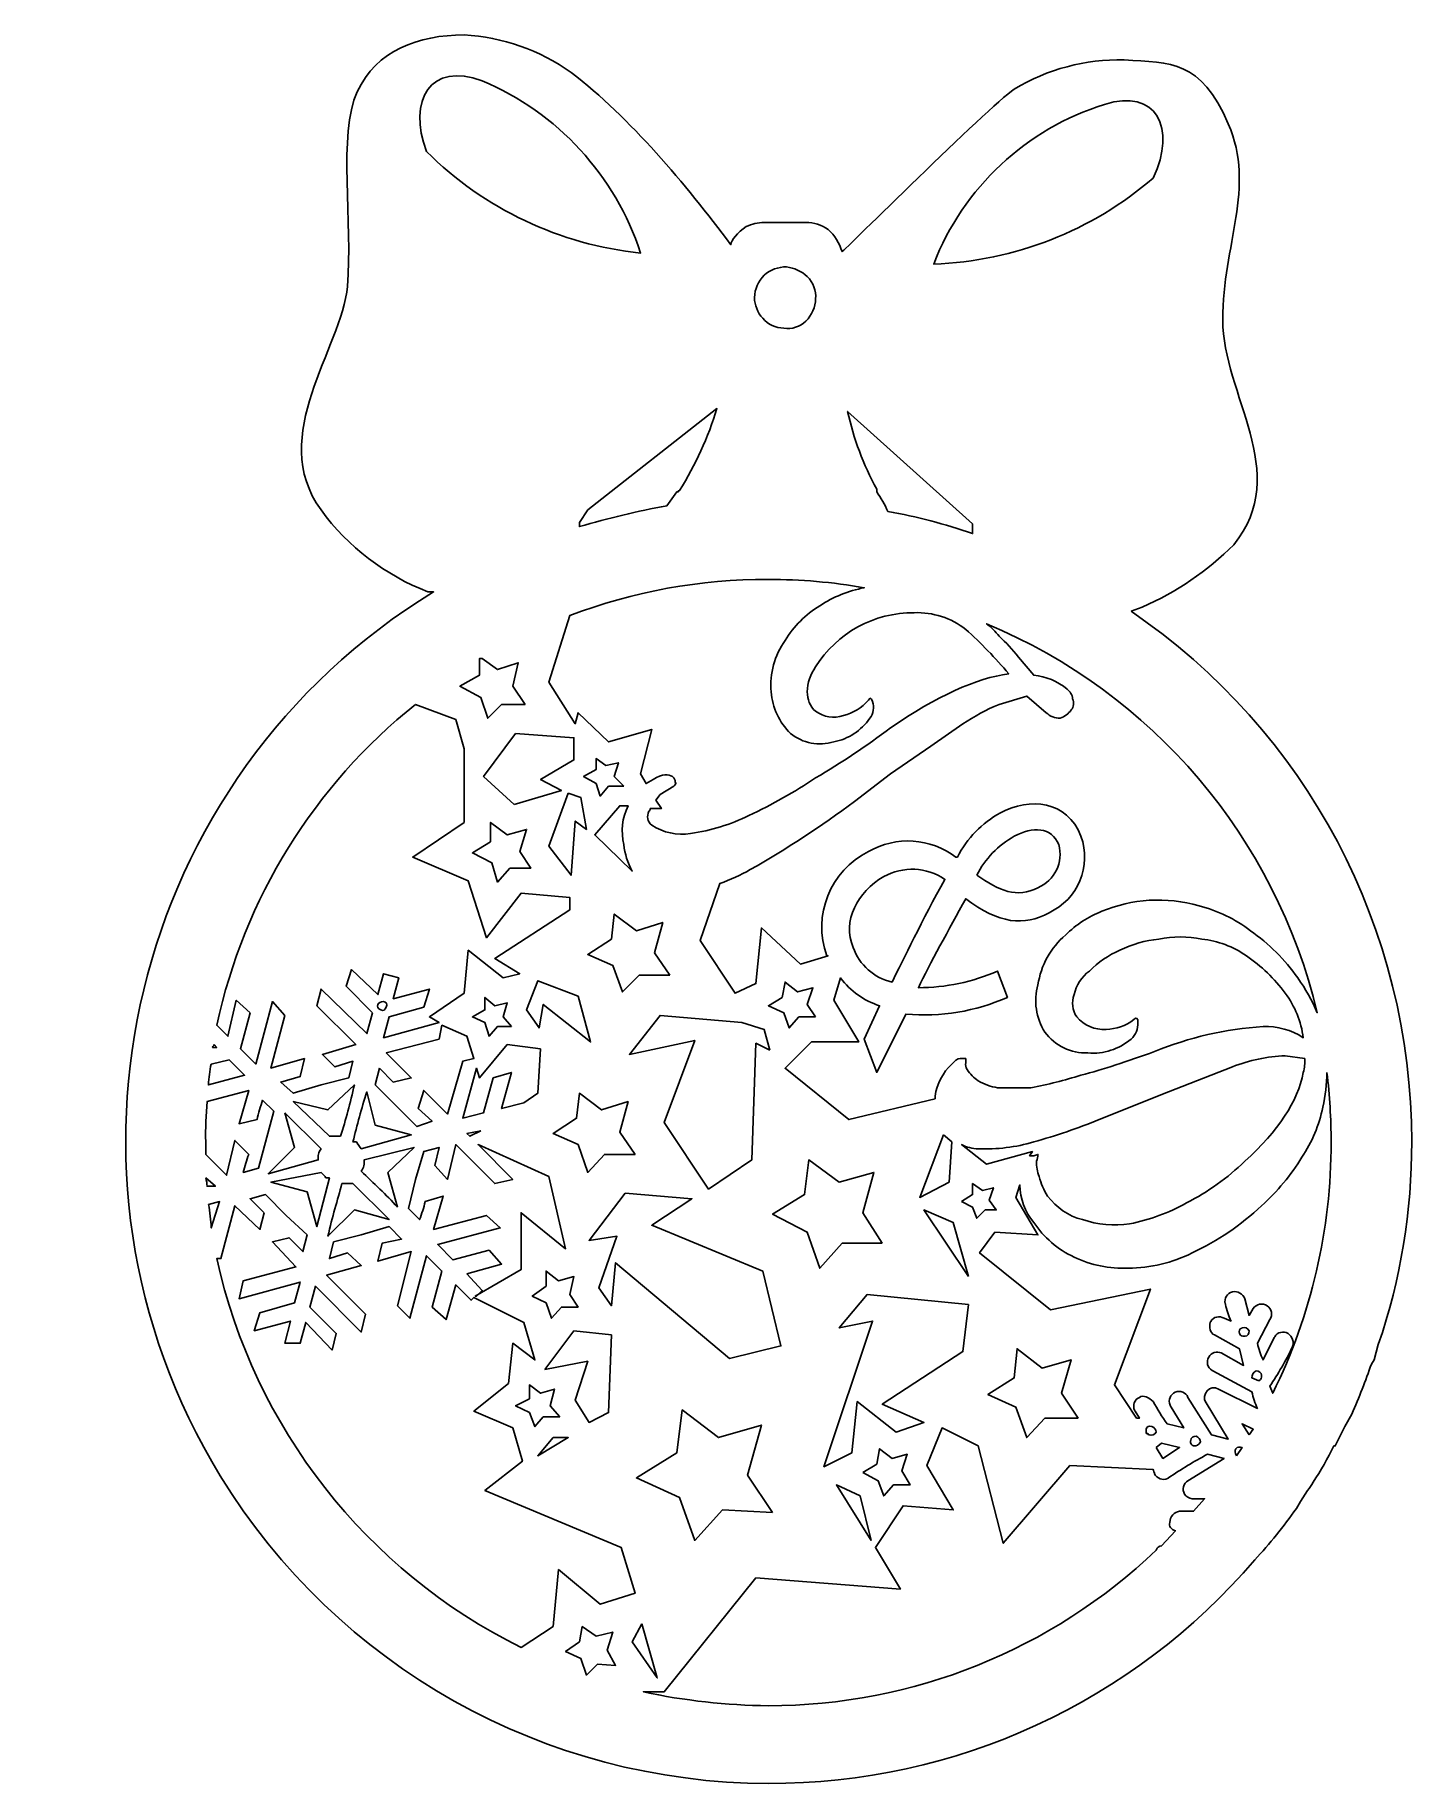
# Model space of a CAD drawing. Extents: x -6 to 93, y 0 to 126.
import ezdxf

# ---------------------------------------------------------------- set-up
doc = ezdxf.new("R2010")
doc.units = 0
doc.header["$MEASUREMENT"] = 0
doc.layers.add('LAYER_1', color=7, linetype='CONTINUOUS')

msp = doc.modelspace()

# ---------------------------------------------------------------- linework, layer by layer
at = {"layer": 'LAYER_1', "color": 178}
for points in [[(28.9, 77.9), (27.2, 77.9), (26.2, 76.9), (25.7, 78.4), (24.2, 79.2), (25.6, 80), (25.6, 81.2), (25.8, 81.2), (26.9, 80.4), (28.4, 80.9), (28, 79.2), (28.9, 77.9)], [(28.1, 70.7), (25.9, 72.7), (28.2, 75.8), (32.4, 75.5), (32.4, 73.9), (30, 72.5), (31.5, 71.7), (28.1, 70.7)], [(36, 72), (34.9, 72), (34.3, 71.3), (34, 72.2), (33.1, 72.7), (34, 73.2), (34, 74), (34.7, 73.5), (35.6, 73.7), (35.3, 72.7), (36, 72)], [(32, 71.5), (32.9, 71.2), (33.3, 68.9), (32.5, 69.5), (32.2, 65.6), (30.6, 67.7), (32, 71.5)], [(26.4, 68), (26.4, 69.4), (27.6, 68.5), (29, 68.9), (28.5, 67.3), (29.3, 66.1), (27.8, 66.1), (26.9, 65.1), (26.5, 66.5), (25.1, 67.2), (26.4, 68)], [(39.3, 58.4), (37.1, 58.4), (35.9, 57.2), (35.2, 59.1), (33.4, 59.9), (35.1, 61), (35.3, 62.8), (36.9, 61.6), (38.8, 62.2), (38.2, 60), (39.3, 58.4)], [(32.7, 56.9), (33.6, 53.6), (30.2, 56.3), (30.2, 56.3), (29.9, 54.6), (29, 55.9), (29.8, 58), (32.7, 56.9)], [(27.9, 54.7), (26.9, 54.7), (26.3, 54), (26, 55), (25.1, 55.4), (26, 55.9), (26, 56.8), (26.7, 56.2), (27.6, 56.4), (27.3, 55.4), (27.9, 54.7)], [(49.8, 55.4), (48.6, 55.4), (47.9, 54.6), (47.5, 55.7), (46.4, 56.2), (47.4, 56.8), (47.6, 57.9), (48.5, 57.2), (49.6, 57.5), (49.2, 56.3), (49.8, 55.4)], [(46.5, 53), (45.5, 53.5), (45.2, 45.1), (42.1, 43), (38.9, 47.8), (41.1, 53.7), (36.4, 52.7), (38.6, 55.5), (44.5, 55), (46.1, 54.5), (46.5, 53)], [(18.4, 51.7), (19.4, 50.7), (20.7, 51), (18.9, 52.8), (22.7, 53.8), (22.9, 54.8), (24.7, 54), (25.2, 52.4), (24.4, 52.2), (23.3, 48.4), (21.6, 50.1), (21.2, 48.8), (22.2, 47.9), (21.1, 47.5), (19.6, 49), (18.1, 50.5), (18.4, 51.7)], [(30, 53.1), (29.8, 49.9), (28.8, 49.2), (27.2, 48.8), (27.9, 51.4), (26.6, 51), (25.9, 48.5), (24.4, 48.1), (25.4, 51.7), (25.6, 51), (27.6, 53.4), (30, 53.1)], [(36.8, 45.5), (34.6, 45.5), (33.4, 44.2), (32.7, 46.2), (30.9, 47), (32.6, 48.1), (32.8, 49.9), (34.4, 48.7), (36.3, 49.3), (35.7, 47.1), (36.8, 45.5)], [(25.7, 47.2), (24.9, 46.8), (24.7, 47), (25.7, 47.2)], [(59, 46.9), (59.6, 46.4), (59.4, 43.5), (57.3, 42.4), (59, 46.9)], [(54.6, 39.1), (51.7, 39.1), (50.1, 37.3), (49.2, 39.9), (46.7, 41.2), (49, 42.6), (49.3, 45.1), (51.5, 43.5), (54, 44.2), (53.2, 41.3), (54.6, 39.1)], [(60.3, 42.1), (61.1, 42.6), (61.1, 43.4), (61.8, 42.9), (62.6, 43.1), (62.3, 42.2), (62.8, 41.5), (62, 41.5), (61.4, 40.9), (61.1, 41.7), (60.3, 42.1)], [(43.6, 30.8), (35.4, 37.7), (35.1, 34.6), (34.2, 35.9), (35.5, 39.6), (33.5, 39.3), (36.1, 42.7), (40.9, 42.3), (38, 40.4), (46, 37.1), (47.3, 31.7), (43.6, 30.8)], [(60.8, 36.7), (57.6, 41.5), (59.7, 40.6), (60.8, 36.7)], [(30.4, 36), (30.4, 37.1), (31.3, 36.4), (32.4, 36.7), (32.1, 35.4), (32.7, 34.5), (31.5, 34.5), (30.8, 33.7), (30.4, 34.8), (29.4, 35.3), (30.4, 36)], [(60.8, 34.7), (60.4, 31.3), (54.6, 27.5), (57.6, 26.2), (55.6, 25.5), (52.8, 27.7), (52.4, 24), (50.4, 23), (53.9, 33.5), (51.5, 33), (53.5, 35.4), (60.8, 34.7)], [(30.3, 30), (32.4, 32.8), (35.1, 32.5), (34.9, 26.9), (33.5, 26.2), (32.5, 27.8), (33.4, 30.6), (30.3, 30)], [(68.7, 26.5), (66.3, 26.5), (65, 25.1), (64.2, 27.3), (62.2, 28.2), (64.1, 29.4), (64.3, 31.5), (66.1, 30.1), (68.2, 30.7), (67.5, 28.3), (68.7, 26.5)], [(31.4, 26.6), (30.2, 26.6), (29.6, 25.9), (29.2, 26.9), (28.2, 27.4), (29.2, 27.9), (29.2, 28.9), (30, 28.3), (31, 28.6), (30.7, 27.4), (31.4, 26.6)], [(46.7, 19.7), (43.1, 19.9), (41.1, 17.7), (40, 20.8), (36.9, 22.2), (39.8, 24), (40.2, 27.1), (42.8, 25.1), (45.9, 26), (44.9, 22.4), (46.7, 19.7)], [(81, 25.3), (80.5, 26.1), (81.3, 25.7), (81, 25.3)], [(30.9, 25.1), (32, 25.1), (29.8, 23.8), (30.9, 25.1)], [(53.2, 22.6), (54.2, 23.2), (54.4, 24.3), (55.3, 23.6), (56.4, 23.9), (56, 22.7), (56.6, 21.7), (55.4, 21.7), (54.7, 20.9), (54.3, 22), (53.2, 22.6)], [(74.3, 24.4), (74.7, 24.7), (76, 24.4), (74.8, 23.6), (74.3, 24.4)], [(53.8, 17.7), (51.3, 21.7), (53, 20.9), (53.8, 17.7)], [(34.1, 8.8), (33.3, 8), (33.3, 8), (32.9, 9.2), (31.8, 9.7), (32.8, 10.4), (33, 11.5), (34, 10.8), (35.2, 11.1), (34.8, 9.8), (35.4, 8.7), (34.1, 8.8)], [(37.3, 11.7), (38.4, 7.8), (36.6, 10.4), (37.3, 11.7)]]:
    msp.add_lwpolyline(points, dxfattribs=at)
for points, knots in [([(72.5, 84.6), (72.5, 84.6), (73.3, 84.9), (73.3, 84.9), (73.3, 84.9), (73.3, 84.9), (73.3, 84.9), (75.76, 85.97), (78, 87.5), (79.9, 89.4), (84.1, 94.6), (79.1, 100.2), (79.1, 105.6), (79.1, 111), (81.5, 115.1), (79.5, 119.7), (77.5, 124.3), (75.4, 124.1), (72, 124.3), (69.22, 124.37), (66.48, 123.64), (64.1, 122.2), (62.1, 120.8), (51.8, 110.5), (51.7, 110.5), (51.52, 111.12), (51.18, 111.67), (50.7, 112.1), (50.23, 112.42), (49.67, 112.59), (49.1, 112.6), (49.1, 112.6), (46.1, 112.6), (46.1, 112.6), (45.65, 112.6), (45.21, 112.49), (44.8, 112.3), (44.2, 111.9), (43.7, 111.3), (43.7, 111), (40.4, 115.4), (36.5, 120.1), (32.2, 123.4), (29.94, 125.02), (27.27, 125.96), (24.5, 126.1), (21.2, 126.1), (18.2, 125), (16.8, 122), (15.4, 119), (16.5, 112.5), (16.1, 108), (15.7, 103.5), (10.3, 97.3), (14.2, 91.9), (16.15, 89.24), (18.82, 87.19), (21.9, 86), (21.9, 86), (22.3, 86), (22.3, 86), (0.48, 72.66), (-6.39, 44.16), (6.95, 22.35), (15.36, 8.61), (30.29, 0.22), (46.4, 0.2), (59.87, 0.16), (72.67, 6.05), (81.4, 16.3), (82.48, 17.46), (83.49, 18.7), (84.4, 20), (84.4, 20), (84.7, 20.5), (84.7, 20.5), (84.7, 20.5), (84.7, 20.5), (84.7, 20.5), (84.7, 20.5), (85.2, 21.3), (85.2, 21.3), (85.37, 21.48), (85.5, 21.68), (85.6, 21.9), (86.16, 22.73), (86.66, 23.6), (87.1, 24.5), (87.1, 24.5), (87.2, 24.5), (87.2, 24.5), (87.2, 24.5), (87.9, 25.9), (87.9, 25.9), (87.9, 25.9), (88.4, 26.8), (88.4, 26.8), (88.9, 28), (89.4, 29.2), (89.8, 30.4), (89.8, 30.4), (90, 30.7), (90, 30.7), (90, 30.7), (90.3, 31.8), (90.3, 31.8), (91.91, 36.5), (92.72, 41.43), (92.7, 46.4), (92.72, 61.7), (85.15, 76.01), (72.5, 84.6)], [0, 0, 0, 0, 1, 1, 1, 2, 2, 2, 3, 3, 3, 4, 4, 4, 5, 5, 5, 6, 6, 6, 7, 7, 7, 8, 8, 8, 9, 9, 9, 10, 10, 10, 11, 11, 11, 12, 12, 12, 13, 13, 13, 14, 14, 14, 15, 15, 15, 16, 16, 16, 17, 17, 17, 18, 18, 18, 19, 19, 19, 20, 20, 20, 21, 21, 21, 22, 22, 22, 23, 23, 23, 24, 24, 24, 25, 25, 25, 26, 26, 26, 27, 27, 27, 28, 28, 28, 29, 29, 29, 30, 30, 30, 31, 31, 31, 32, 32, 32, 33, 33, 33, 34, 34, 34, 35, 35, 35, 36, 36, 36, 37, 37, 37, 37]), ([(21.8, 117.7), (20.4, 121.4), (22.1, 124.2), (25.8, 122.8), (31.22, 120.51), (35.38, 115.99), (37.2, 110.4), (31.38, 111), (25.95, 113.58), (21.8, 117.7)], [0, 0, 0, 0, 1, 1, 1, 2, 2, 2, 3, 3, 3, 3]), ([(70.6, 121.1), (74.3, 122.3), (75.8, 119.4), (74.1, 115.8), (69.69, 112), (64.12, 109.81), (58.3, 109.6), (60.42, 115.11), (64.96, 119.35), (70.6, 121.1)], [0, 0, 0, 0, 1, 1, 1, 2, 2, 2, 3, 3, 3, 3]), ([(46.1, 108.8), (46.54, 109.2), (47.11, 109.41), (47.7, 109.4), (48.26, 109.34), (48.79, 109.09), (49.2, 108.7), (49.63, 108.28), (49.85, 107.7), (49.8, 107.1), (49.78, 106.5), (49.53, 105.93), (49.1, 105.5), (48.68, 105.08), (48.08, 104.89), (47.5, 105), (46.92, 104.99), (46.37, 105.25), (46, 105.7), (45.62, 106.11), (45.4, 106.64), (45.4, 107.2), (45.42, 107.8), (45.67, 108.37), (46.1, 108.8)], [0, 0, 0, 0, 1, 1, 1, 2, 2, 2, 3, 3, 3, 4, 4, 4, 5, 5, 5, 6, 6, 6, 7, 7, 7, 8, 8, 8, 8]), ([(40, 93.3), (40, 93.3), (40, 93.3), (40, 93.3), (39.94, 93.3), (39.9, 93.26), (39.9, 93.2), (39.9, 93.2), (39.8, 93.2), (39.8, 93.2), (39.8, 93.2), (39.1, 92.2), (39.1, 92.2), (36.98, 91.81), (34.87, 91.31), (32.8, 90.7), (32.8, 90.7), (32.8, 91), (32.8, 91), (32.8, 91), (33.4, 91.9), (33.4, 91.9), (33.4, 91.9), (42.7, 99.2), (42.7, 99.2), (42.07, 97.12), (41.16, 95.14), (40, 93.3)], [0, 0, 0, 0, 1, 1, 1, 2, 2, 2, 3, 3, 3, 4, 4, 4, 5, 5, 5, 6, 6, 6, 7, 7, 7, 8, 8, 8, 9, 9, 9, 9]), ([(61.1, 90.9), (61.1, 90.9), (61.1, 90.2), (61.1, 90.2), (59.11, 90.89), (57.07, 91.42), (55, 91.8), (54.77, 92.29), (54.5, 92.76), (54.2, 93.2), (54.2, 93.2), (54.2, 93.4), (54.2, 93.4), (53.24, 95.16), (52.53, 97.04), (52.1, 99), (52.1, 99), (61.1, 90.9), (61.1, 90.9)], [0, 0, 0, 0, 1, 1, 1, 2, 2, 2, 3, 3, 3, 4, 4, 4, 5, 5, 5, 6, 6, 6, 6]), ([(46.4, 86.9), (48.71, 86.9), (51.02, 86.7), (53.3, 86.3), (52.16, 86.08), (51.07, 85.64), (50.1, 85), (49.08, 84.38), (48.22, 83.52), (47.6, 82.5), (46.84, 81.42), (46.49, 80.11), (46.6, 78.8), (46.69, 77.66), (47.18, 76.6), (48, 75.8), (48.87, 75.1), (50.03, 74.88), (51.1, 75.2), (52.16, 75.4), (53.09, 76.01), (53.7, 76.9), (53.96, 77.24), (54.04, 77.69), (53.9, 78.1), (53.8, 78.4), (53.7, 78.4), (53.6, 78.2), (53.13, 77.66), (52.5, 77.27), (51.8, 77.1), (51.12, 76.87), (50.38, 76.98), (49.8, 77.4), (49.4, 77.75), (49.18, 78.27), (49.2, 78.8), (49.21, 79.45), (49.42, 80.07), (49.8, 80.6), (51.33, 83.05), (54.02, 84.52), (56.9, 84.5), (58.24, 84.55), (59.55, 84.12), (60.6, 83.3), (61.71, 82.31), (62.74, 81.24), (63.7, 80.1), (61.4, 79.8), (58.5, 78.5), (55.2, 76.2), (53.46, 74.91), (51.66, 73.71), (49.8, 72.6), (48.27, 71.59), (46.66, 70.68), (45, 69.9), (43.68, 69.25), (42.26, 68.81), (40.8, 68.6), (39.82, 68.45), (38.83, 68.66), (38, 69.2), (37.7, 69.44), (37.62, 69.86), (37.8, 70.2), (37.86, 70.25), (37.89, 70.32), (37.9, 70.4), (37.9, 70.4), (38.7, 70.4), (38.7, 70.4), (38.7, 70.4), (38.3, 71), (38.3, 71), (38.3, 71), (38.6, 71.4), (38.6, 71.4), (38.6, 71.4), (39.6, 72), (39.6, 72), (39.7, 72.1), (39.8, 72.2), (39.7, 72.3), (39.7, 72.46), (39.63, 72.61), (39.5, 72.7), (39.2, 72.9), (38.8, 72.9), (38.1, 72.5), (38.1, 72.5), (37.6, 72.2), (37.6, 72.2), (37.6, 72.2), (37.2, 72.9), (37.2, 72.9), (37.2, 72.9), (38, 76.1), (38, 76.1), (38, 76.1), (34.9, 75.2), (34.9, 75.2), (34.9, 75.2), (32.7, 77.3), (32.7, 77.3), (32.7, 77.3), (32.5, 76.5), (32.5, 76.5), (32.5, 76.5), (30.6, 79.5), (30.6, 79.5), (30.6, 79.5), (32.1, 84.3), (32.1, 84.3), (36.67, 86.03), (41.51, 86.92), (46.4, 86.9)], [0, 0, 0, 0, 1, 1, 1, 2, 2, 2, 3, 3, 3, 4, 4, 4, 5, 5, 5, 6, 6, 6, 7, 7, 7, 8, 8, 8, 9, 9, 9, 10, 10, 10, 11, 11, 11, 12, 12, 12, 13, 13, 13, 14, 14, 14, 15, 15, 15, 16, 16, 16, 17, 17, 17, 18, 18, 18, 19, 19, 19, 20, 20, 20, 21, 21, 21, 22, 22, 22, 23, 23, 23, 24, 24, 24, 25, 25, 25, 26, 26, 26, 27, 27, 27, 28, 28, 28, 29, 29, 29, 30, 30, 30, 31, 31, 31, 32, 32, 32, 33, 33, 33, 34, 34, 34, 35, 35, 35, 36, 36, 36, 37, 37, 37, 38, 38, 38, 39, 39, 39, 39]), ([(84.5, 58.2), (83.58, 59.52), (82.42, 60.68), (81.1, 61.6), (80, 62.44), (78.74, 63.05), (77.4, 63.4), (76.23, 63.73), (75.01, 63.86), (73.8, 63.8), (72.63, 63.71), (71.49, 63.44), (70.4, 63), (69.43, 62.61), (68.54, 62.04), (67.8, 61.3), (66.72, 60.38), (66.01, 59.1), (65.8, 57.7), (65.47, 56.55), (65.66, 55.31), (66.3, 54.3), (67.02, 53.32), (68.18, 52.76), (69.4, 52.8), (70.52, 52.71), (71.64, 53.07), (72.5, 53.8), (72.84, 54.1), (73.02, 54.54), (73, 55), (73, 55.3), (72.9, 55.4), (72.7, 55.2), (72.12, 54.76), (71.42, 54.51), (70.7, 54.5), (69.9, 54.44), (69.11, 54.78), (68.6, 55.4), (68.28, 55.87), (68.21, 56.46), (68.4, 57), (68.56, 57.68), (68.95, 58.28), (69.5, 58.7), (70.13, 59.33), (70.88, 59.84), (71.7, 60.2), (72.58, 60.63), (73.53, 60.9), (74.5, 61), (75.52, 61.2), (76.58, 61.2), (77.6, 61), (78.75, 60.87), (79.85, 60.46), (80.8, 59.8), (81.88, 59.06), (82.82, 58.15), (83.6, 57.1), (84.3, 56.16), (84.75, 55.06), (84.9, 53.9), (84.04, 54.46), (83.03, 54.74), (82, 54.7), (79.32, 54.53), (76.68, 53.92), (74.2, 52.9), (72.2, 52.2), (70.5, 51.6), (68.9, 51.2), (67.72, 50.83), (66.52, 50.53), (65.3, 50.3), (65.3, 50.3), (62.9, 50.3), (62.9, 50.3), (62.4, 50.37), (61.93, 50.54), (61.5, 50.8), (61.19, 51.01), (60.91, 51.29), (60.7, 51.6), (60.6, 51.75), (60.57, 51.93), (60.6, 52.1), (60.6, 52.1), (60.6, 52.4), (60.6, 52.4), (60.6, 52.4), (60.2, 52.4), (60.2, 52.4), (60, 52.4), (59.8, 52.2), (59.6, 52), (58.95, 51.39), (58.53, 50.58), (58.4, 49.7), (58.4, 49.7), (58.4, 49.5), (58.4, 49.5), (58.4, 49.5), (52.2, 48), (52.2, 48), (52.2, 48), (47.6, 51.7), (47.6, 51.7), (47.6, 51.7), (49.5, 53.6), (49.5, 53.6), (49.5, 53.6), (52.9, 53.6), (52.9, 53.6), (52.9, 53.6), (51.1, 56.6), (51.1, 56.6), (51.1, 56.6), (51.6, 58.2), (51.6, 58.2), (52.3, 57.26), (53.28, 56.56), (54.4, 56.2), (54.4, 56.2), (53.3, 53.8), (53.3, 53.8), (53.3, 53.8), (54.2, 51.4), (54.2, 51.4), (54.2, 51.4), (56.3, 55.6), (56.3, 55.6), (58.8, 55.38), (61.31, 55.79), (63.6, 56.8), (63.6, 56.8), (62.9, 58.7), (62.9, 58.7), (61.1, 57.91), (59.16, 57.5), (57.2, 57.5), (58, 59.2), (59.4, 61.7), (60.6, 63.9), (60.6, 63.9), (60.6, 63.9), (60.6, 63.9), (63, 62.1), (64.8, 61.9), (66.6, 62.9), (68.68, 63.86), (69.68, 66.25), (68.9, 68.4), (67.9, 71), (65.2, 71.2), (63.1, 70.1), (61.77, 69.36), (60.7, 68.25), (60, 66.9), (60, 66.9), (59.9, 66.9), (59.9, 66.9), (58.07, 68.29), (55.59, 68.45), (53.6, 67.3), (50.85, 65.92), (49.56, 62.7), (50.6, 59.8), (50.6, 59.8), (50.7, 59.8), (50.7, 59.8), (50.7, 59.8), (48.7, 59.2), (48.7, 59.2), (48.7, 59.2), (45.9, 61.8), (45.9, 61.8), (45.9, 61.8), (45.5, 57.8), (45.5, 57.8), (45.5, 57.8), (44, 57.1), (44, 57.1), (44, 57.1), (41.5, 60.9), (41.5, 60.9), (41.5, 60.9), (42.9, 65), (42.9, 65), (43.66, 65.27), (44.4, 65.6), (45.1, 66), (47.69, 67.48), (50.2, 69.12), (52.6, 70.9), (52.6, 70.9), (55.2, 72.9), (55.2, 72.9), (55.2, 72.9), (58.1, 74.9), (58.1, 74.9), (58.1, 74.9), (60.4, 76.5), (60.4, 76.5), (61.22, 77.04), (62.09, 77.51), (63, 77.9), (63, 77.9), (65, 78.5), (65, 78.5), (65, 78.5), (66.4, 77.3), (66.4, 77.3), (66.67, 77.04), (67.03, 76.89), (67.4, 76.9), (67.72, 77.01), (68, 77.22), (68.2, 77.5), (68.38, 77.73), (68.41, 78.03), (68.3, 78.3), (68.27, 78.58), (68.13, 78.83), (67.9, 79), (67.22, 79.57), (66.38, 79.92), (65.5, 80), (65.5, 80), (64.4, 81.3), (64.4, 81.3), (63.98, 81.85), (63.52, 82.35), (63, 82.8), (62.75, 83.15), (62.45, 83.45), (62.1, 83.7), (74.05, 78.71), (82.9, 68.3), (85.9, 55.7), (85.53, 56.59), (85.06, 57.42), (84.5, 58.2)], [0, 0, 0, 0, 1, 1, 1, 2, 2, 2, 3, 3, 3, 4, 4, 4, 5, 5, 5, 6, 6, 6, 7, 7, 7, 8, 8, 8, 9, 9, 9, 10, 10, 10, 11, 11, 11, 12, 12, 12, 13, 13, 13, 14, 14, 14, 15, 15, 15, 16, 16, 16, 17, 17, 17, 18, 18, 18, 19, 19, 19, 20, 20, 20, 21, 21, 21, 22, 22, 22, 23, 23, 23, 24, 24, 24, 25, 25, 25, 26, 26, 26, 27, 27, 27, 28, 28, 28, 29, 29, 29, 30, 30, 30, 31, 31, 31, 32, 32, 32, 33, 33, 33, 34, 34, 34, 35, 35, 35, 36, 36, 36, 37, 37, 37, 38, 38, 38, 39, 39, 39, 40, 40, 40, 41, 41, 41, 42, 42, 42, 43, 43, 43, 44, 44, 44, 45, 45, 45, 46, 46, 46, 47, 47, 47, 48, 48, 48, 49, 49, 49, 50, 50, 50, 51, 51, 51, 52, 52, 52, 53, 53, 53, 54, 54, 54, 55, 55, 55, 56, 56, 56, 57, 57, 57, 58, 58, 58, 59, 59, 59, 60, 60, 60, 61, 61, 61, 62, 62, 62, 63, 63, 63, 64, 64, 64, 65, 65, 65, 66, 66, 66, 67, 67, 67, 68, 68, 68, 69, 69, 69, 70, 70, 70, 71, 71, 71, 72, 72, 72, 73, 73, 73, 74, 74, 74, 75, 75, 75, 76, 76, 76, 77, 77, 77, 78, 78, 78, 79, 79, 79, 80, 80, 80, 81, 81, 81, 81]), ([(21, 77.9), (21, 77.9), (23.9, 76.8), (23.9, 76.8), (23.9, 76.8), (24.5, 74.7), (24.5, 74.7), (24.5, 74.7), (24.5, 69.4), (24.5, 69.4), (24.5, 69.4), (20.8, 66.9), (20.8, 66.9), (20.8, 66.9), (24.8, 65.2), (24.8, 65.2), (24.8, 65.2), (26.1, 61.1), (26.1, 61.1), (26.1, 61.1), (28.6, 64.3), (28.6, 64.3), (28.6, 64.3), (32.1, 64), (32.1, 64), (32.1, 64), (32.1, 63.1), (32.1, 63.1), (32.1, 63.1), (26.7, 59.6), (26.7, 59.6), (26.7, 59.6), (28.5, 58.5), (28.5, 58.5), (28.5, 58.5), (27.3, 58.2), (27.3, 58.2), (27.3, 58.2), (24.8, 60.2), (24.8, 60.2), (24.8, 60.2), (24.5, 57.1), (24.5, 57.1), (24.5, 57.1), (22, 55.4), (22, 55.4), (22, 55.4), (22.7, 55), (22.7, 55), (22.7, 55), (18.7, 53.9), (18.7, 53.9), (18.7, 53.9), (19.1, 55.4), (19.1, 55.4), (19.1, 55.4), (21.6, 56.1), (21.6, 56.1), (21.6, 56.1), (22, 57.4), (22, 57.4), (22, 57.4), (19.4, 56.7), (19.4, 56.7), (19.4, 56.7), (19.8, 58.2), (19.8, 58.2), (19.8, 58.2), (18.7, 58.5), (18.7, 58.5), (18.7, 58.5), (18.3, 57), (18.3, 57), (18.3, 57), (16.4, 58.8), (16.4, 58.8), (16.4, 58.8), (16, 57.6), (16, 57.6), (16, 57.6), (17.9, 55.7), (17.9, 55.7), (17.9, 55.7), (17.5, 54.2), (17.5, 54.2), (17.5, 54.2), (14.2, 57.4), (14.2, 57.4), (14.2, 57.4), (13.9, 56.2), (13.9, 56.2), (13.9, 56.2), (16.7, 53.4), (16.7, 53.4), (16.7, 53.4), (14.3, 52.7), (14.3, 52.7), (14.3, 52.7), (15.2, 51.8), (15.2, 51.8), (15.2, 51.8), (16.5, 52.2), (16.5, 52.2), (16.5, 52.2), (16.2, 51), (16.2, 51), (16.2, 51), (14.2, 50.5), (14.2, 50.5), (14.2, 50.5), (12.2, 49.9), (12.2, 49.9), (12.2, 49.9), (11.3, 50.7), (11.3, 50.7), (11.3, 50.7), (12.7, 51.1), (12.7, 51.1), (12.7, 51.1), (13, 52.4), (13, 52.4), (13, 52.4), (10.6, 51.7), (10.6, 51.7), (10.6, 51.7), (11.6, 55.5), (11.6, 55.5), (11.6, 55.5), (10.7, 56.5), (10.7, 56.5), (10.7, 56.5), (9.5, 52), (9.5, 52), (9.5, 52), (8.4, 53.1), (8.4, 53.1), (8.4, 53.1), (9.1, 55.7), (9.1, 55.7), (9.1, 55.7), (8.1, 56.6), (8.1, 56.6), (8.1, 56.6), (7.5, 54), (7.5, 54), (7.5, 54), (6.7, 54.8), (6.7, 54.8), (8.66, 63.92), (13.72, 72.08), (21, 77.9)], [0, 0, 0, 0, 1, 1, 1, 2, 2, 2, 3, 3, 3, 4, 4, 4, 5, 5, 5, 6, 6, 6, 7, 7, 7, 8, 8, 8, 9, 9, 9, 10, 10, 10, 11, 11, 11, 12, 12, 12, 13, 13, 13, 14, 14, 14, 15, 15, 15, 16, 16, 16, 17, 17, 17, 18, 18, 18, 19, 19, 19, 20, 20, 20, 21, 21, 21, 22, 22, 22, 23, 23, 23, 24, 24, 24, 25, 25, 25, 26, 26, 26, 27, 27, 27, 28, 28, 28, 29, 29, 29, 30, 30, 30, 31, 31, 31, 32, 32, 32, 33, 33, 33, 34, 34, 34, 35, 35, 35, 36, 36, 36, 37, 37, 37, 38, 38, 38, 39, 39, 39, 40, 40, 40, 41, 41, 41, 42, 42, 42, 43, 43, 43, 44, 44, 44, 45, 45, 45, 46, 46, 46, 47, 47, 47, 48, 48, 48, 49, 49, 49, 50, 50, 50, 50]), ([(36, 67.8), (36.06, 67.13), (36.27, 66.48), (36.6, 65.9), (36.6, 65.9), (33.9, 68.5), (33.9, 68.5), (33.9, 68.5), (35.7, 70.6), (35.7, 70.6), (35.7, 70.6), (36.3, 70.6), (36.3, 70.6), (35.87, 69.73), (35.77, 68.74), (36, 67.8)], [0, 0, 0, 0, 1, 1, 1, 2, 2, 2, 3, 3, 3, 4, 4, 4, 5, 5, 5, 5]), ([(61.4, 65.6), (62, 66.78), (62.94, 67.76), (64.1, 68.4), (65.4, 69.1), (66.8, 69.1), (67.3, 67.8), (67.65, 66.54), (67.01, 65.21), (65.8, 64.7), (64.3, 63.9), (63, 64.5), (61.4, 65.6)], [0, 0, 0, 0, 1, 1, 1, 2, 2, 2, 3, 3, 3, 4, 4, 4, 4]), ([(54.7, 65.5), (56.09, 66.27), (57.79, 66.19), (59.1, 65.3), (57.5, 62.4), (56.1, 59.5), (55.3, 57.9), (54, 58.2), (52.94, 59.14), (52.5, 60.4), (51.7, 62.3), (52.8, 64.4), (54.7, 65.5)], [0, 0, 0, 0, 1, 1, 1, 2, 2, 2, 3, 3, 3, 4, 4, 4, 4]), ([(18.3, 56.3), (18.3, 56.4), (18.5, 56.5), (18.7, 56.5), (18.9, 56.5), (19, 56.3), (18.9, 56.1), (18.8, 55.9), (18.7, 55.8), (18.5, 55.9), (18.3, 56), (18.2, 56.1), (18.3, 56.3)], [0, 0, 0, 0, 1, 1, 1, 2, 2, 2, 3, 3, 3, 4, 4, 4, 4]), ([(6.5, 53.4), (6.5, 53.4), (6.7, 53.2), (6.7, 53.2), (6.7, 53.2), (6.4, 53.2), (6.4, 53.2), (6.4, 53.3), (6.5, 53.3), (6.5, 53.4)], [0, 0, 0, 0, 1, 1, 1, 2, 2, 2, 3, 3, 3, 3]), ([(6.3, 52), (6.3, 52), (7.6, 52.3), (7.6, 52.3), (7.6, 52.3), (8.7, 51.2), (8.7, 51.2), (8.7, 51.2), (6.1, 50.5), (6.1, 50.5), (6.12, 51.01), (6.18, 51.51), (6.3, 52)], [0, 0, 0, 0, 1, 1, 1, 2, 2, 2, 3, 3, 3, 4, 4, 4, 4]), ([(65.5, 45.4), (65.5, 45.4), (65.2, 45.4), (65.2, 45.4), (65.2, 45.4), (65.4, 45.7), (65.4, 45.7), (65.4, 45.7), (62.1, 44.8), (62.1, 44.8), (62.1, 44.8), (60.3, 46.2), (60.3, 46.2), (60.67, 46.01), (61.08, 45.91), (61.5, 45.9), (62.85, 45.84), (64.21, 46.01), (65.5, 46.4), (67.1, 46.84), (68.66, 47.38), (70.2, 48), (70.2, 48), (75.2, 50), (75.2, 50), (75.2, 50), (79.8, 51.8), (79.8, 51.8), (81.01, 52.27), (82.3, 52.55), (83.6, 52.6), (83.6, 52.6), (85, 52.4), (85, 52.4), (85.02, 52.06), (84.99, 51.73), (84.9, 51.4), (84.5, 49.3), (83.1, 47.2), (80.7, 45), (79.45, 43.81), (78.04, 42.8), (76.5, 42), (75.22, 41.29), (73.84, 40.78), (72.4, 40.5), (71.26, 40.34), (70.1, 40.44), (69, 40.8), (68, 41.06), (67.11, 41.66), (66.5, 42.5), (66.22, 42.93), (66.01, 43.4), (65.9, 43.9), (65.75, 44.25), (65.69, 44.62), (65.7, 45), (65.77, 45.16), (65.8, 45.33), (65.8, 45.5), (65.8, 45.5), (65.5, 45.4), (65.5, 45.4)], [0, 0, 0, 0, 1, 1, 1, 2, 2, 2, 3, 3, 3, 4, 4, 4, 5, 5, 5, 6, 6, 6, 7, 7, 7, 8, 8, 8, 9, 9, 9, 10, 10, 10, 11, 11, 11, 12, 12, 12, 13, 13, 13, 14, 14, 14, 15, 15, 15, 16, 16, 16, 17, 17, 17, 18, 18, 18, 19, 19, 19, 20, 20, 20, 21, 21, 21, 21]), ([(15.6, 46.8), (15.6, 46.8), (14.8, 46.8), (14.8, 46.8), (14.8, 46.8), (12.2, 49.3), (12.2, 49.3), (12.2, 49.3), (14.7, 48.7), (14.7, 48.7), (14.7, 48.7), (16.6, 50.5), (16.6, 50.5), (16.3, 49.2), (16, 48), (15.6, 46.8)], [0, 0, 0, 0, 1, 1, 1, 2, 2, 2, 3, 3, 3, 4, 4, 4, 5, 5, 5, 5]), ([(86.6, 51.4), (86.8, 49.74), (86.9, 48.07), (86.9, 46.4), (86.92, 40.12), (85.48, 33.93), (82.7, 28.3), (82.7, 28.3), (82.5, 28.8), (82.5, 28.8), (83.09, 29.7), (83.63, 30.63), (84.1, 31.6), (84.26, 31.96), (84.13, 32.39), (83.8, 32.6), (83.47, 32.8), (83.04, 32.7), (82.84, 32.37), (82.82, 32.35), (82.81, 32.32), (82.8, 32.3), (82.8, 32.3), (82, 30.7), (82, 30.7), (81.82, 31.08), (81.69, 31.49), (81.6, 31.9), (81.6, 31.9), (82.5, 33.6), (82.5, 33.6), (82.72, 33.93), (82.63, 34.38), (82.3, 34.6), (81.97, 34.82), (81.52, 34.73), (81.3, 34.4), (81.3, 34.4), (81.3, 34.4), (81.3, 34.4), (81.3, 34.4), (81, 33.9), (81, 33.9), (81, 33.9), (80.7, 35.1), (80.7, 35.1), (80.56, 35.46), (80.18, 35.67), (79.8, 35.6), (79.42, 35.51), (79.19, 35.13), (79.28, 34.75), (79.29, 34.74), (79.29, 34.72), (79.3, 34.7), (79.39, 34.29), (79.52, 33.88), (79.7, 33.5), (79.7, 33.5), (79.2, 33.7), (79.2, 33.7), (78.87, 33.9), (78.44, 33.8), (78.24, 33.47), (78.22, 33.45), (78.21, 33.42), (78.2, 33.4), (78.1, 33.1), (78.2, 32.6), (78.5, 32.5), (78.5, 32.5), (80.3, 31.5), (80.3, 31.5), (80.3, 31.5), (80.6, 30.3), (80.6, 30.3), (80.6, 30.3), (79, 31.2), (79, 31.2), (78.67, 31.35), (78.28, 31.22), (78.1, 30.9), (77.9, 30.57), (78, 30.14), (78.33, 29.94), (78.35, 29.92), (78.38, 29.91), (78.4, 29.9), (78.4, 29.9), (81.2, 28.4), (81.2, 28.4), (81.29, 27.99), (81.42, 27.58), (81.6, 27.2), (81.6, 27.2), (78.8, 28.6), (78.8, 28.6), (78.2, 29), (77.5, 28.2), (77.9, 27.6), (77.9, 27.6), (79.5, 25), (79.5, 25), (79.5, 25), (78.3, 25.3), (78.3, 25.3), (78.3, 25.3), (76.6, 28), (76.6, 28), (76.45, 28.36), (76.04, 28.52), (75.68, 28.37), (75.33, 28.22), (75.16, 27.81), (75.31, 27.45), (75.34, 27.4), (75.36, 27.35), (75.4, 27.3), (75.4, 27.3), (76.3, 25.8), (76.3, 25.8), (76.3, 25.8), (75.1, 26.1), (75.1, 26.1), (74.73, 26.61), (74.4, 27.14), (74.1, 27.7), (73.8, 28), (73.4, 28.2), (73.1, 28), (72.75, 27.84), (72.6, 27.42), (72.76, 27.07), (72.77, 27.05), (72.79, 27.02), (72.8, 27), (72.8, 27), (73.1, 26.5), (73.1, 26.5), (73.1, 26.5), (72.9, 26.5), (72.9, 26.5), (72.9, 26.5), (71.3, 28.9), (71.3, 28.9), (71.3, 28.9), (73.9, 35.8), (73.9, 35.8), (73.9, 35.8), (66.7, 34.3), (66.7, 34.3), (66.7, 34.3), (61.6, 38.4), (61.6, 38.4), (61.6, 38.4), (62.7, 39.9), (62.7, 39.9), (62.7, 39.9), (65.8, 39.7), (65.8, 39.7), (65.8, 39.7), (64.2, 42.4), (64.2, 42.4), (64.2, 42.4), (64.5, 43.3), (64.5, 43.3), (64.5, 43.3), (64.5, 43.3), (64.5, 43.3), (64.51, 42.31), (64.87, 41.36), (65.5, 40.6), (66.22, 39.52), (67.22, 38.65), (68.4, 38.1), (69.62, 37.52), (70.95, 37.25), (72.3, 37.3), (73.9, 37.32), (75.47, 37.69), (76.9, 38.4), (78.73, 39.26), (80.42, 40.41), (81.9, 41.8), (83.03, 42.82), (84.01, 44), (84.8, 45.3), (85.53, 46.39), (86.04, 47.61), (86.3, 48.9), (86.5, 49.72), (86.6, 50.56), (86.6, 51.4)], [0, 0, 0, 0, 1, 1, 1, 2, 2, 2, 3, 3, 3, 4, 4, 4, 5, 5, 5, 6, 6, 6, 7, 7, 7, 8, 8, 8, 9, 9, 9, 10, 10, 10, 11, 11, 11, 12, 12, 12, 13, 13, 13, 14, 14, 14, 15, 15, 15, 16, 16, 16, 17, 17, 17, 18, 18, 18, 19, 19, 19, 20, 20, 20, 21, 21, 21, 22, 22, 22, 23, 23, 23, 24, 24, 24, 25, 25, 25, 26, 26, 26, 27, 27, 27, 28, 28, 28, 29, 29, 29, 30, 30, 30, 31, 31, 31, 32, 32, 32, 33, 33, 33, 34, 34, 34, 35, 35, 35, 36, 36, 36, 37, 37, 37, 38, 38, 38, 39, 39, 39, 40, 40, 40, 41, 41, 41, 42, 42, 42, 43, 43, 43, 44, 44, 44, 45, 45, 45, 46, 46, 46, 47, 47, 47, 48, 48, 48, 49, 49, 49, 50, 50, 50, 51, 51, 51, 52, 52, 52, 53, 53, 53, 54, 54, 54, 55, 55, 55, 56, 56, 56, 57, 57, 57, 58, 58, 58, 59, 59, 59, 60, 60, 60, 61, 61, 61, 62, 62, 62, 63, 63, 63, 64, 64, 64, 64]), ([(5.9, 46.4), (5.88, 47.37), (5.92, 48.34), (6, 49.3), (6, 49.3), (9, 50.1), (9, 50.1), (9, 50.1), (8.3, 47.7), (8.3, 47.7), (8.3, 47.7), (9.6, 48), (9.6, 48), (9.7, 48.47), (9.84, 48.94), (10, 49.4), (10, 49.4), (10.8, 48.6), (10.8, 48.6), (10.8, 48.6), (9.7, 44.5), (9.7, 44.5), (9.7, 44.5), (8.6, 44.2), (8.6, 44.2), (8.71, 44.64), (8.84, 45.08), (9, 45.5), (9, 45.5), (8, 46.5), (8, 46.5), (8, 46.5), (7.4, 44), (7.4, 44), (7.4, 44), (5.9, 45.5), (5.9, 45.5), (5.9, 45.5), (5.9, 46.4), (5.9, 46.4)], [0, 0, 0, 0, 1, 1, 1, 2, 2, 2, 3, 3, 3, 4, 4, 4, 5, 5, 5, 6, 6, 6, 7, 7, 7, 8, 8, 8, 9, 9, 9, 10, 10, 10, 11, 11, 11, 12, 12, 12, 13, 13, 13, 13]), ([(18.1, 47.6), (18.1, 47.6), (20.7, 46.9), (20.7, 46.9), (20.7, 46.9), (17.1, 45.9), (17.1, 45.9), (17.1, 45.9), (16.8, 46.3), (16.8, 46.3), (16.8, 46.36), (16.76, 46.4), (16.7, 46.4), (16.7, 46.4), (16.5, 46.4), (16.5, 46.4), (16.8, 47.6), (17.1, 48.8), (17.5, 50), (17.5, 50), (18.1, 47.6), (18.1, 47.6)], [0, 0, 0, 0, 1, 1, 1, 2, 2, 2, 3, 3, 3, 4, 4, 4, 5, 5, 5, 6, 6, 6, 7, 7, 7, 7]), ([(11.6, 48.5), (11.6, 48.5), (14.2, 45.9), (14.2, 45.9), (14.03, 45.67), (13.96, 45.38), (14, 45.1), (14, 45.1), (10.4, 44.1), (10.4, 44.1), (10.4, 44.1), (12.3, 46), (12.3, 46), (12.3, 46), (11.6, 48.5), (11.6, 48.5)], [0, 0, 0, 0, 1, 1, 1, 2, 2, 2, 3, 3, 3, 4, 4, 4, 5, 5, 5, 5]), ([(19.7, 41.7), (18.9, 42.6), (18, 43.4), (17.1, 44.3), (17.27, 44.53), (17.34, 44.82), (17.3, 45.1), (17.3, 45.1), (20.9, 46), (20.9, 46), (20.9, 46), (19, 44.2), (19, 44.2), (19, 44.2), (19.7, 41.7), (19.7, 41.7)], [0, 0, 0, 0, 1, 1, 1, 2, 2, 2, 3, 3, 3, 4, 4, 4, 5, 5, 5, 5]), ([(24.7, 36.9), (24.7, 36.9), (27.2, 37.6), (27.2, 37.6), (27.2, 37.6), (26.3, 38.6), (26.3, 38.6), (26.3, 38.6), (23.7, 37.9), (23.7, 37.9), (23.7, 37.9), (22.6, 39), (22.6, 39), (22.6, 39), (27.1, 40.2), (27.1, 40.2), (27.1, 40.2), (26.1, 41.1), (26.1, 41.1), (26.1, 41.1), (22.3, 40.1), (22.3, 40.1), (22.3, 40.1), (23, 42.5), (23, 42.5), (23, 42.5), (21.7, 42.1), (21.7, 42.1), (21.59, 41.66), (21.46, 41.23), (21.3, 40.8), (21.3, 40.8), (20.5, 41.6), (20.5, 41.6), (20.5, 41.6), (21, 43.7), (21, 43.7), (21, 43.7), (21.6, 45.7), (21.6, 45.7), (21.6, 45.7), (22.7, 46), (22.7, 46), (22.7, 46), (22.4, 44.7), (22.4, 44.7), (22.4, 44.7), (23.3, 43.7), (23.3, 43.7), (23.3, 43.7), (23.9, 46.2), (23.9, 46.2), (23.9, 46.2), (26.7, 43.4), (26.7, 43.4), (26.7, 43.4), (28, 43.7), (28, 43.7), (28, 43.7), (25.5, 46.2), (25.5, 46.2), (25.5, 46.2), (30.6, 43.9), (30.6, 43.9), (30.6, 43.9), (31.8, 38.7), (31.8, 38.7), (31.8, 38.7), (28.6, 41.3), (28.6, 41.3), (28.6, 41.3), (28.6, 37.2), (28.6, 37.2), (28.6, 37.2), (25.3, 35.3), (25.3, 35.3), (25.3, 35.3), (25.4, 35.3), (25.4, 35.3), (25.4, 35.3), (25.8, 35.7), (25.8, 35.7), (25.8, 35.7), (24.7, 36.9), (24.7, 36.9)], [0, 0, 0, 0, 1, 1, 1, 2, 2, 2, 3, 3, 3, 4, 4, 4, 5, 5, 5, 6, 6, 6, 7, 7, 7, 8, 8, 8, 9, 9, 9, 10, 10, 10, 11, 11, 11, 12, 12, 12, 13, 13, 13, 14, 14, 14, 15, 15, 15, 16, 16, 16, 17, 17, 17, 18, 18, 18, 19, 19, 19, 20, 20, 20, 21, 21, 21, 22, 22, 22, 23, 23, 23, 24, 24, 24, 25, 25, 25, 26, 26, 26, 27, 27, 27, 28, 28, 28, 28]), ([(14.2, 44.2), (14.2, 44.2), (14.5, 43.9), (14.5, 43.9), (14.5, 43.84), (14.54, 43.8), (14.6, 43.8), (14.6, 43.8), (14.8, 43.8), (14.8, 43.8), (14.8, 43.8), (13.9, 40.3), (13.9, 40.3), (13.9, 40.3), (13.2, 42.8), (13.2, 42.8), (13.2, 42.8), (10.6, 43.5), (10.6, 43.5), (10.6, 43.5), (14.2, 44.2), (14.2, 44.2)], [0, 0, 0, 0, 1, 1, 1, 2, 2, 2, 3, 3, 3, 4, 4, 4, 5, 5, 5, 6, 6, 6, 7, 7, 7, 7]), ([(5.9, 43.8), (5.9, 43.8), (6.6, 43.2), (6.6, 43.2), (6.6, 43.2), (6, 43.2), (6, 43.2), (6, 43.4), (5.97, 43.61), (5.9, 43.8)], [0, 0, 0, 0, 1, 1, 1, 2, 2, 2, 3, 3, 3, 3]), ([(15.7, 43.4), (15.7, 43.4), (16.5, 43.4), (16.5, 43.4), (16.5, 43.4), (19.1, 40.8), (19.1, 40.8), (19.1, 40.8), (16.6, 41.5), (16.6, 41.5), (16.6, 41.5), (14.7, 39.6), (14.7, 39.6), (15, 41), (15.4, 42.2), (15.7, 43.4)], [0, 0, 0, 0, 1, 1, 1, 2, 2, 2, 3, 3, 3, 4, 4, 4, 5, 5, 5, 5]), ([(6.1, 41.9), (6.1, 41.9), (6.9, 42.1), (6.9, 42.1), (6.9, 42.1), (6.3, 40.2), (6.3, 40.2), (6.28, 40.77), (6.21, 41.34), (6.1, 41.9)], [0, 0, 0, 0, 1, 1, 1, 2, 2, 2, 3, 3, 3, 3]), ([(30.9, 11.5), (30.9, 11.5), (28.6, 10), (28.6, 10), (17.43, 15.53), (9.38, 25.83), (6.7, 38), (6.7, 38), (7, 38), (7, 38), (7, 38), (8, 41.8), (8, 41.8), (8, 41.8), (9.8, 40.1), (9.8, 40.1), (9.8, 40.1), (10.1, 41.3), (10.1, 41.3), (10.1, 41.3), (9.1, 42.3), (9.1, 42.3), (9.1, 42.3), (10.2, 42.6), (10.2, 42.6), (10.2, 42.6), (11.7, 41.1), (11.7, 41.1), (11.7, 41.1), (13.2, 39.7), (13.2, 39.7), (13.2, 39.7), (12.9, 38.5), (12.9, 38.5), (12.9, 38.5), (11.9, 39.5), (11.9, 39.5), (11.9, 39.5), (10.7, 39.2), (10.7, 39.2), (10.7, 39.2), (12.4, 37.4), (12.4, 37.4), (12.4, 37.4), (8.6, 36.4), (8.6, 36.4), (8.6, 36.4), (8.3, 35.1), (8.3, 35.1), (8.3, 35.1), (12.7, 36.3), (12.7, 36.3), (12.7, 36.3), (12.3, 34.8), (12.3, 34.8), (12.3, 34.8), (9.8, 34.1), (9.8, 34.1), (9.8, 34.1), (9.4, 32.8), (9.4, 32.8), (9.4, 32.8), (12, 33.5), (12, 33.5), (12, 33.5), (11.6, 31.9), (11.6, 31.9), (11.6, 31.9), (12.7, 31.9), (12.7, 31.9), (12.7, 31.9), (13.1, 33.4), (13.1, 33.4), (13.1, 33.4), (15, 31.4), (15, 31.4), (15, 31.4), (15.3, 32.6), (15.3, 32.6), (15.3, 32.6), (13.4, 34.5), (13.4, 34.5), (13.4, 34.5), (13.8, 36), (13.8, 36), (13.8, 36), (17.1, 32.7), (17.1, 32.7), (17.1, 32.7), (17.4, 34), (17.4, 34), (17.4, 34), (14.6, 36.8), (14.6, 36.8), (14.6, 36.8), (17.1, 37.5), (17.1, 37.5), (17.1, 37.5), (16.1, 38.4), (16.1, 38.4), (16.1, 38.4), (14.8, 38), (14.8, 38), (14.8, 38), (15.1, 39.2), (15.1, 39.2), (15.1, 39.2), (17.1, 39.7), (17.1, 39.7), (17.1, 39.7), (19.1, 40.3), (19.1, 40.3), (19.1, 40.3), (20, 39.4), (20, 39.4), (20, 39.4), (18.6, 39.1), (18.6, 39.1), (18.6, 39.1), (18.3, 37.8), (18.3, 37.8), (18.3, 37.8), (20.7, 38.5), (20.7, 38.5), (20.7, 38.5), (19.7, 34.6), (19.7, 34.6), (19.7, 34.6), (20.6, 33.7), (20.6, 33.7), (20.6, 33.7), (21.8, 38.2), (21.8, 38.2), (21.8, 38.2), (22.9, 37.1), (22.9, 37.1), (22.9, 37.1), (22.2, 34.5), (22.2, 34.5), (22.2, 34.5), (23.2, 33.6), (23.2, 33.6), (23.2, 33.6), (23.9, 36.1), (23.9, 36.1), (23.9, 36.1), (25, 35), (25, 35), (25, 35), (25.2, 35.2), (25.2, 35.2), (25.2, 35.2), (28.8, 33.4), (28.8, 33.4), (28.8, 33.4), (29.6, 30.7), (29.6, 30.7), (29.6, 30.7), (28, 31.9), (28, 31.9), (28, 31.9), (27.7, 29), (27.7, 29), (27.7, 29), (25.2, 27), (25.2, 27), (25.2, 27), (28, 25.8), (28, 25.8), (28, 25.8), (28.7, 23.4), (28.7, 23.4), (28.7, 23.4), (26, 21.3), (26, 21.3), (26, 21.3), (35.8, 17.2), (35.8, 17.2), (35.8, 17.2), (36.8, 13.9), (36.8, 13.9), (36.8, 13.9), (34.3, 13.1), (34.3, 13.1), (34.3, 13.1), (31.3, 15.6), (31.3, 15.6), (31.3, 15.6), (30.9, 11.5), (30.9, 11.5)], [0, 0, 0, 0, 1, 1, 1, 2, 2, 2, 3, 3, 3, 4, 4, 4, 5, 5, 5, 6, 6, 6, 7, 7, 7, 8, 8, 8, 9, 9, 9, 10, 10, 10, 11, 11, 11, 12, 12, 12, 13, 13, 13, 14, 14, 14, 15, 15, 15, 16, 16, 16, 17, 17, 17, 18, 18, 18, 19, 19, 19, 20, 20, 20, 21, 21, 21, 22, 22, 22, 23, 23, 23, 24, 24, 24, 25, 25, 25, 26, 26, 26, 27, 27, 27, 28, 28, 28, 29, 29, 29, 30, 30, 30, 31, 31, 31, 32, 32, 32, 33, 33, 33, 34, 34, 34, 35, 35, 35, 36, 36, 36, 37, 37, 37, 38, 38, 38, 39, 39, 39, 40, 40, 40, 41, 41, 41, 42, 42, 42, 43, 43, 43, 44, 44, 44, 45, 45, 45, 46, 46, 46, 47, 47, 47, 48, 48, 48, 49, 49, 49, 50, 50, 50, 51, 51, 51, 52, 52, 52, 53, 53, 53, 54, 54, 54, 55, 55, 55, 56, 56, 56, 57, 57, 57, 58, 58, 58, 59, 59, 59, 60, 60, 60, 61, 61, 61, 62, 62, 62, 63, 63, 63, 63]), ([(81, 32.8), (81, 32.6), (80.9, 32.4), (80.7, 32.4), (80.5, 32.4), (80.4, 32.4), (80.3, 32.6), (80.24, 32.75), (80.31, 32.93), (80.47, 32.99), (80.48, 32.99), (80.49, 33), (80.5, 33), (80.69, 33.07), (80.91, 32.99), (81, 32.8)], [0, 0, 0, 0, 1, 1, 1, 2, 2, 2, 3, 3, 3, 4, 4, 4, 5, 5, 5, 5]), ([(81.7, 29.2), (81.7, 29.2), (81.2, 29.4), (81.2, 29.4), (81.18, 29.61), (81.3, 29.81), (81.5, 29.9), (81.7, 29.9), (81.9, 29.8), (81.9, 29.6), (81.9, 29.4), (81.9, 29.3), (81.7, 29.2)], [0, 0, 0, 0, 1, 1, 1, 2, 2, 2, 3, 3, 3, 4, 4, 4, 4]), ([(76.9, 20.7), (76.9, 20.7), (77.8, 20.7), (77.8, 20.7), (77.8, 20.7), (77, 19.8), (77, 19.8), (77, 19.8), (76, 19.8), (76, 19.8), (75.6, 19.75), (75.3, 19.41), (75.3, 19), (75.2, 18.7), (75.4, 18.5), (75.7, 18.4), (75.7, 18.4), (74.7, 17.3), (74.7, 17.3), (74.5, 17.3), (74.4, 17.2), (74.3, 17), (66.79, 9.81), (56.8, 5.79), (46.4, 5.8), (43.37, 5.83), (40.36, 6.16), (37.4, 6.8), (37.4, 6.8), (38.9, 6.8), (38.9, 6.8), (38.9, 6.8), (45.5, 15), (45.5, 15), (45.5, 15), (55.9, 14.2), (55.9, 14.2), (55.9, 14.2), (54.1, 17.2), (54.1, 17.2), (54.1, 17.2), (56.1, 20.2), (56.1, 20.2), (56.1, 20.2), (59.7, 19.9), (59.7, 19.9), (59.7, 19.9), (57.8, 23.1), (57.8, 23.1), (57.8, 23.1), (58.9, 25.8), (58.9, 25.8), (58.9, 25.8), (61.5, 24.5), (61.5, 24.5), (61.5, 24.5), (63.3, 17.5), (63.3, 17.5), (63.3, 17.5), (68.1, 23.1), (68.1, 23.1), (68.1, 23.1), (74.1, 22.8), (74.1, 22.8), (74.1, 22.7), (74.2, 22.6), (74.2, 22.5), (74.36, 22.15), (74.78, 22), (75.13, 22.16), (75.15, 22.17), (75.18, 22.19), (75.2, 22.2), (76.1, 22.82), (77.03, 23.39), (78, 23.9), (78, 23.9), (79.2, 23.6), (79.2, 23.6), (79.2, 23.6), (76.6, 22), (76.6, 22), (76.27, 21.8), (76.16, 21.37), (76.35, 21.04), (76.47, 20.85), (76.67, 20.72), (76.9, 20.7)], [0, 0, 0, 0, 1, 1, 1, 2, 2, 2, 3, 3, 3, 4, 4, 4, 5, 5, 5, 6, 6, 6, 7, 7, 7, 8, 8, 8, 9, 9, 9, 10, 10, 10, 11, 11, 11, 12, 12, 12, 13, 13, 13, 14, 14, 14, 15, 15, 15, 16, 16, 16, 17, 17, 17, 18, 18, 18, 19, 19, 19, 20, 20, 20, 21, 21, 21, 22, 22, 22, 23, 23, 23, 24, 24, 24, 25, 25, 25, 26, 26, 26, 27, 27, 27, 28, 28, 28, 29, 29, 29, 29]), ([(73.6, 25.7), (73.6, 25.9), (73.8, 26), (74, 25.9), (74.2, 25.8), (74.3, 25.7), (74.3, 25.5), (74.21, 25.31), (73.99, 25.23), (73.8, 25.3), (73.74, 25.3), (73.7, 25.34), (73.7, 25.4), (73.7, 25.4), (73.6, 25.4), (73.6, 25.4), (73.6, 25.4), (73.6, 25.7), (73.6, 25.7)], [0, 0, 0, 0, 1, 1, 1, 2, 2, 2, 3, 3, 3, 4, 4, 4, 5, 5, 5, 6, 6, 6, 6]), ([(76.8, 24.9), (76.8, 25.1), (77, 25.2), (77.2, 25.2), (77.36, 25.13), (77.48, 24.98), (77.5, 24.8), (77.41, 24.6), (77.21, 24.48), (77, 24.5), (76.84, 24.54), (76.75, 24.71), (76.79, 24.87), (76.79, 24.88), (76.8, 24.89), (76.8, 24.9)], [0, 0, 0, 0, 1, 1, 1, 2, 2, 2, 3, 3, 3, 4, 4, 4, 5, 5, 5, 5]), ([(80.1, 23.8), (80, 23.9), (80, 24), (80, 24.2), (80.04, 24.36), (80.21, 24.45), (80.37, 24.41), (80.38, 24.41), (80.39, 24.4), (80.4, 24.4), (80.4, 24.4), (80.5, 24.4), (80.5, 24.4), (80.5, 24.4), (80.1, 23.8), (80.1, 23.8)], [0, 0, 0, 0, 1, 1, 1, 2, 2, 2, 3, 3, 3, 4, 4, 4, 5, 5, 5, 5])]:
    msp.add_open_spline(points, degree=3, knots=knots, dxfattribs=at)

doc.saveas('drawing.dxf')
